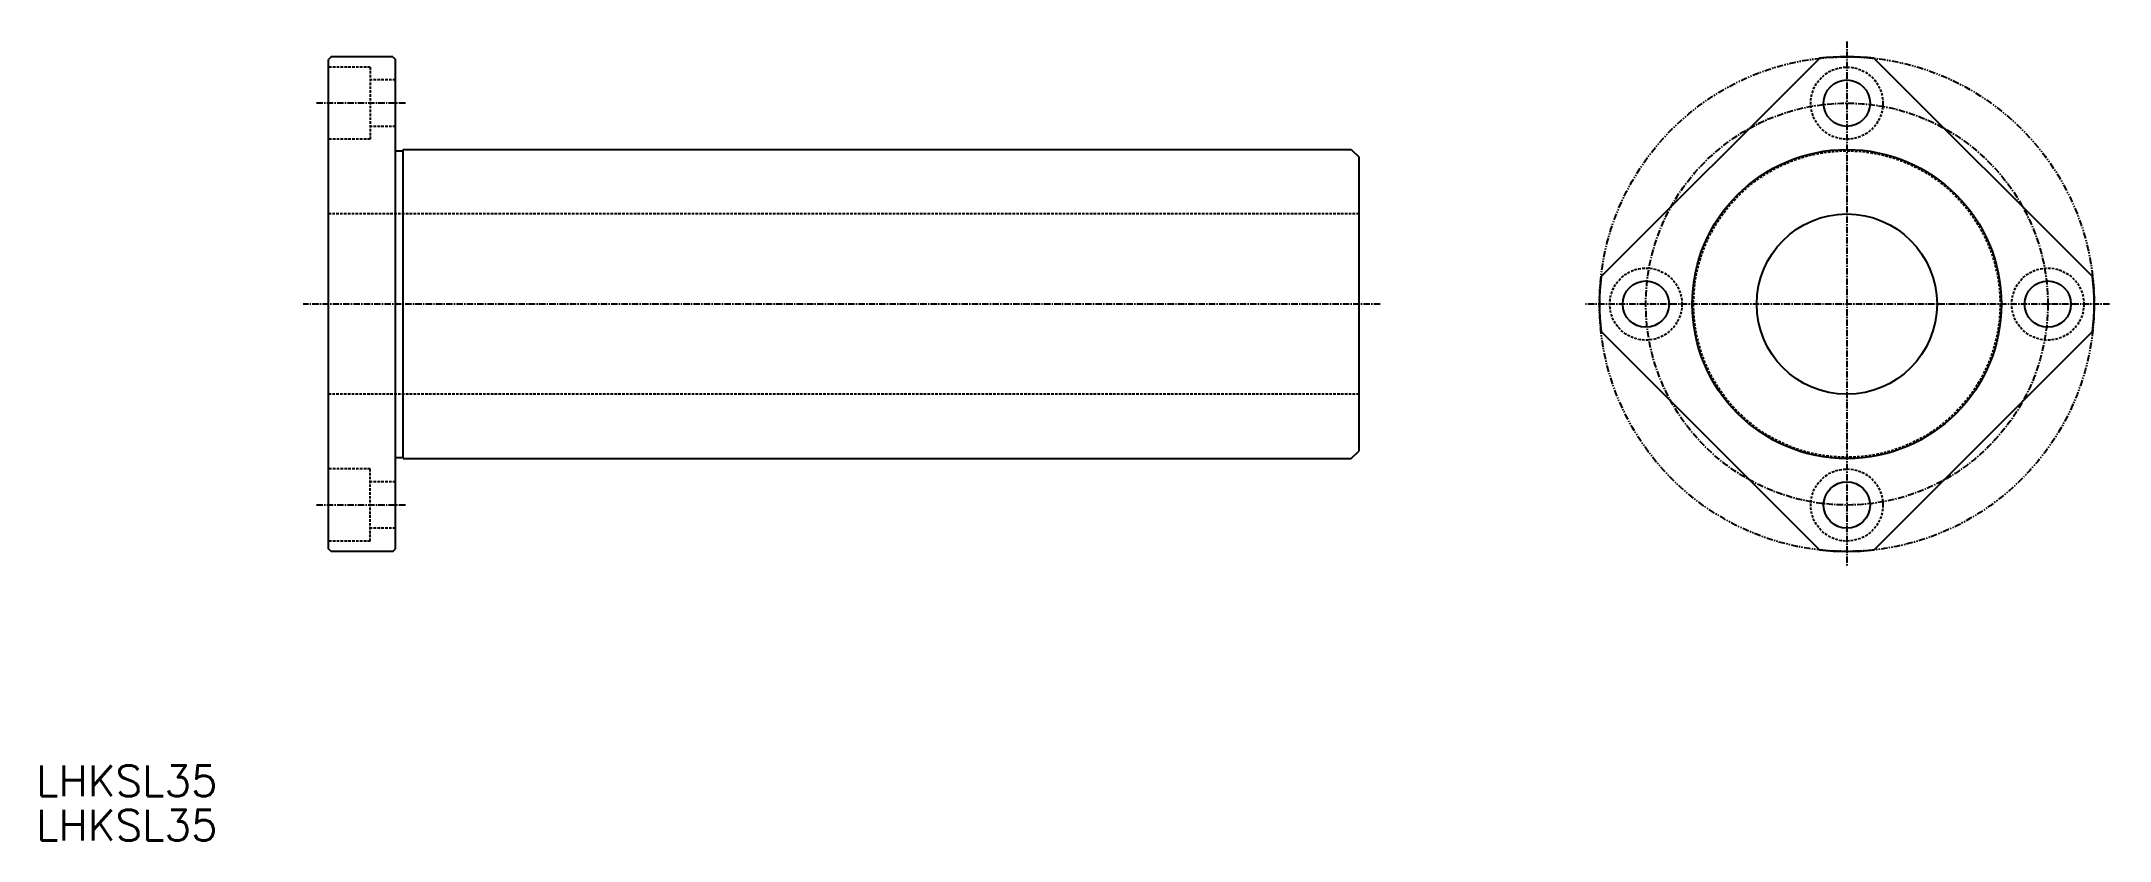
# Model space of a CAD drawing. Extents: x 91 to 493, y -241 to -86.
import ezdxf

# ---------------------------------------------------------------- set-up
doc = ezdxf.new("R2010")
doc.units = 0
for name, pattern in [('CENTER', [2, 1.25, -0.25, 0.25, -0.25]), ('DASHED', [0.75, 0.5, -0.25]), ('PHANTOM', [2.5, 1.25, -0.25, 0.25, -0.25, 0.25, -0.25])]:
    doc.linetypes.add(name, pattern=pattern)
doc.layers.get('0').update_dxf_attribs({"linetype": 'CONTINUOUS'})
doc.layers.add('CENTER', color=1, linetype='CENTER')
doc.styles.get("Standard").update_dxf_attribs({"font": 'txt.shx', "bigfont": 'bigfont.shx'})

msp = doc.modelspace()

# ---------------------------------------------------------------- linework, layer by layer
at = {"color": 7, "linetype": 'CONTINUOUS'}
for p, q in [((147.49, -88.74), (146.99, -89.24)), ((146.99, -184.24), (146.99, -89.24)), ((159.49, -88.74), (147.49, -88.74)), ((159.49, -88.74), (159.99, -89.24)), ((159.99, -184.24), (159.99, -89.24)), ((436.33, -89.04), (393.96, -131.41)), ((446.99, -89.04), (489.36, -131.41)), ((159.99, -106.99), (161.49, -106.99)), ((161.49, -106.74), (345.49, -106.74)), ((161.49, -166.74), (161.49, -106.74)), ((345.49, -106.74), (346.99, -108.24)), ((346.99, -165.24), (346.99, -108.24)), ((436.33, -184.45), (393.96, -142.07)), ((489.36, -142.07), (446.99, -184.45)), ((159.99, -166.49), (161.49, -166.49)), ((161.49, -166.74), (345.49, -166.74)), ((173.12, -166.74), (173.12, -166.74)), ((186.24, -166.74), (186.24, -166.74)), ((345.49, -166.74), (346.99, -165.24)), ((147.49, -184.74), (146.99, -184.24)), ((159.49, -184.74), (159.99, -184.24)), ((159.49, -184.74), (147.49, -184.74))]:
    msp.add_line(p, q, dxfattribs=at)
at = {"color": 3, "linetype": 'DASHED'}
for p, q in [((155.09, -90.74), (146.99, -90.74)), ((155.09, -90.74), (155.09, -104.74)), ((159.99, -93.24), (155.09, -93.24)), ((159.99, -102.24), (155.09, -102.24)), ((155.09, -104.74), (146.99, -104.74)), ((346.99, -119.24), (146.99, -119.24)), ((346.99, -154.24), (146.99, -154.24)), ((155.09, -168.74), (146.99, -168.74)), ((155.09, -182.74), (155.09, -168.74)), ((159.99, -171.24), (155.09, -171.24)), ((159.99, -180.24), (155.09, -180.24)), ((155.09, -182.74), (146.99, -182.74))]:
    msp.add_line(p, q, dxfattribs=at)
at = {"color": 3, "linetype": 'PHANTOM'}
msp.add_circle((441.66, -136.74), 48, dxfattribs=at)
at = {"color": 3, "linetype": 'DASHED'}
for centre, radius in [((441.66, -97.74), 7), ((441.66, -136.74), 29.75), ((402.66, -136.74), 7), ((480.66, -136.74), 7), ((441.66, -175.74), 7)]:
    msp.add_circle(centre, radius, dxfattribs=at)
at = {"color": 7, "linetype": 'CONTINUOUS'}
for centre, radius in [((441.66, -97.74), 4.5), ((441.66, -136.74), 30), ((441.66, -136.74), 17.5), ((402.66, -136.74), 4.5), ((480.66, -136.74), 4.5), ((441.66, -175.74), 4.5)]:
    msp.add_circle(centre, radius, dxfattribs=at)
for centre, radius, start, end in [((441.66, -136.74), 48, 83.6248, 96.3752), ((345.49, -108.24), 1.5, 89.8875, 90), ((345.49, -108.24), 1.5, 0, 0.1125), ((441.66, -136.74), 48, 173.6248, 186.3752), ((441.66, -136.74), 48, 353.6248, 6.3752), ((345.49, -165.24), 1.5, 270, 270.1125), ((345.49, -165.24), 1.5, 359.8875, 0), ((441.66, -136.74), 48, 263.6248, 276.3752)]:
    msp.add_arc(centre, radius, start, end, dxfattribs=at)
at = {"layer": 'CENTER', "color": 1, "linetype": 'CENTER'}
for p, q in [((441.66, -85.74), (441.66, -187.74)), ((161.91, -97.74), (144.65, -97.74)), ((351.09, -136.74), (142.09, -136.74)), ((492.66, -136.74), (390.66, -136.74)), ((161.91, -175.74), (144.65, -175.74))]:
    msp.add_line(p, q, dxfattribs=at)
msp.add_circle((441.66, -136.74), 39, dxfattribs=at)

# ---------------------------------------------------------------- texts
at = {"color": 7, "linetype": 'CONTINUOUS'}
for p in [(90.24, -232.28), (90.24, -240.88)]:
    msp.add_text('LHKSL35', height=6, dxfattribs=at).set_placement(p)

doc.saveas('drawing.dxf')
